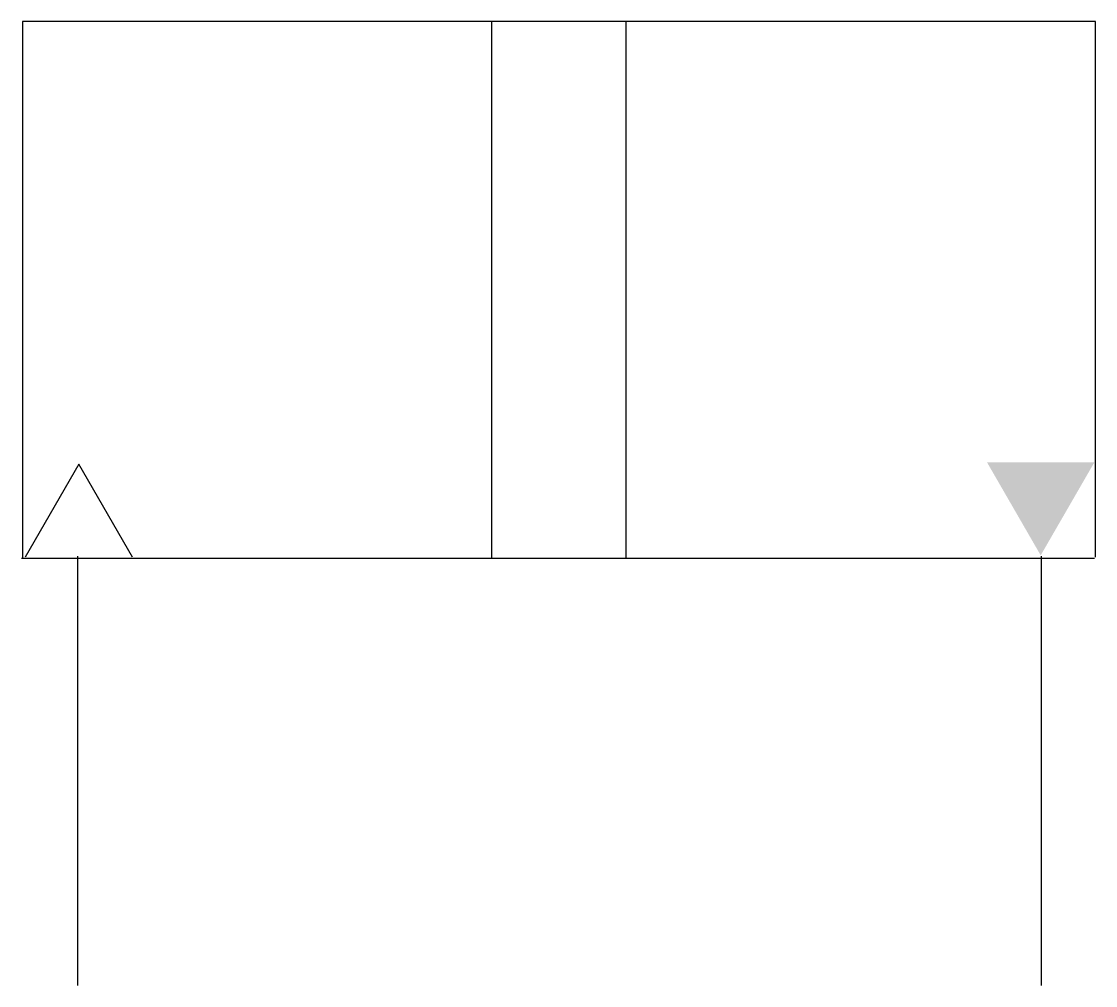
# Model space of a CAD drawing. Extents: x 873.7 to 893.7, y 250.2 to 268.1.
import ezdxf

# ---------------------------------------------------------------- set-up
doc = ezdxf.new("R2010")
doc.units = 0
doc.header["$LTSCALE"] = 5
doc.header["$MEASUREMENT"] = 0
doc.layers.add('11', color=1, linetype='CONTINUOUS')
doc.layers.add('12', color=2, linetype='CONTINUOUS')

msp = doc.modelspace()

# ---------------------------------------------------------------- linework, layer by layer
at = {"layer": '11'}
for p, q in [((873.68, 268.14), (873.68, 258.14)), ((893.68, 268.14), (873.68, 268.14)), ((882.424, 268.14), (882.424, 258.14)), ((884.924, 268.14), (884.924, 258.14)), ((893.68, 258.16), (893.68, 268.14)), ((874.727, 259.892), (873.727, 258.16)), ((875.727, 258.16), (874.727, 259.892)), ((873.66, 258.14), (893.66, 258.14)), ((874.707, 258.176), (874.707, 250.176)), ((892.667, 258.176), (892.667, 250.176))]:
    msp.add_line(p, q, dxfattribs=at)
at = {"layer": '12'}
msp.add_solid([(892.658, 258.192), (891.658, 259.924), (893.658, 259.924)], dxfattribs=at)

doc.saveas('drawing.dxf')
